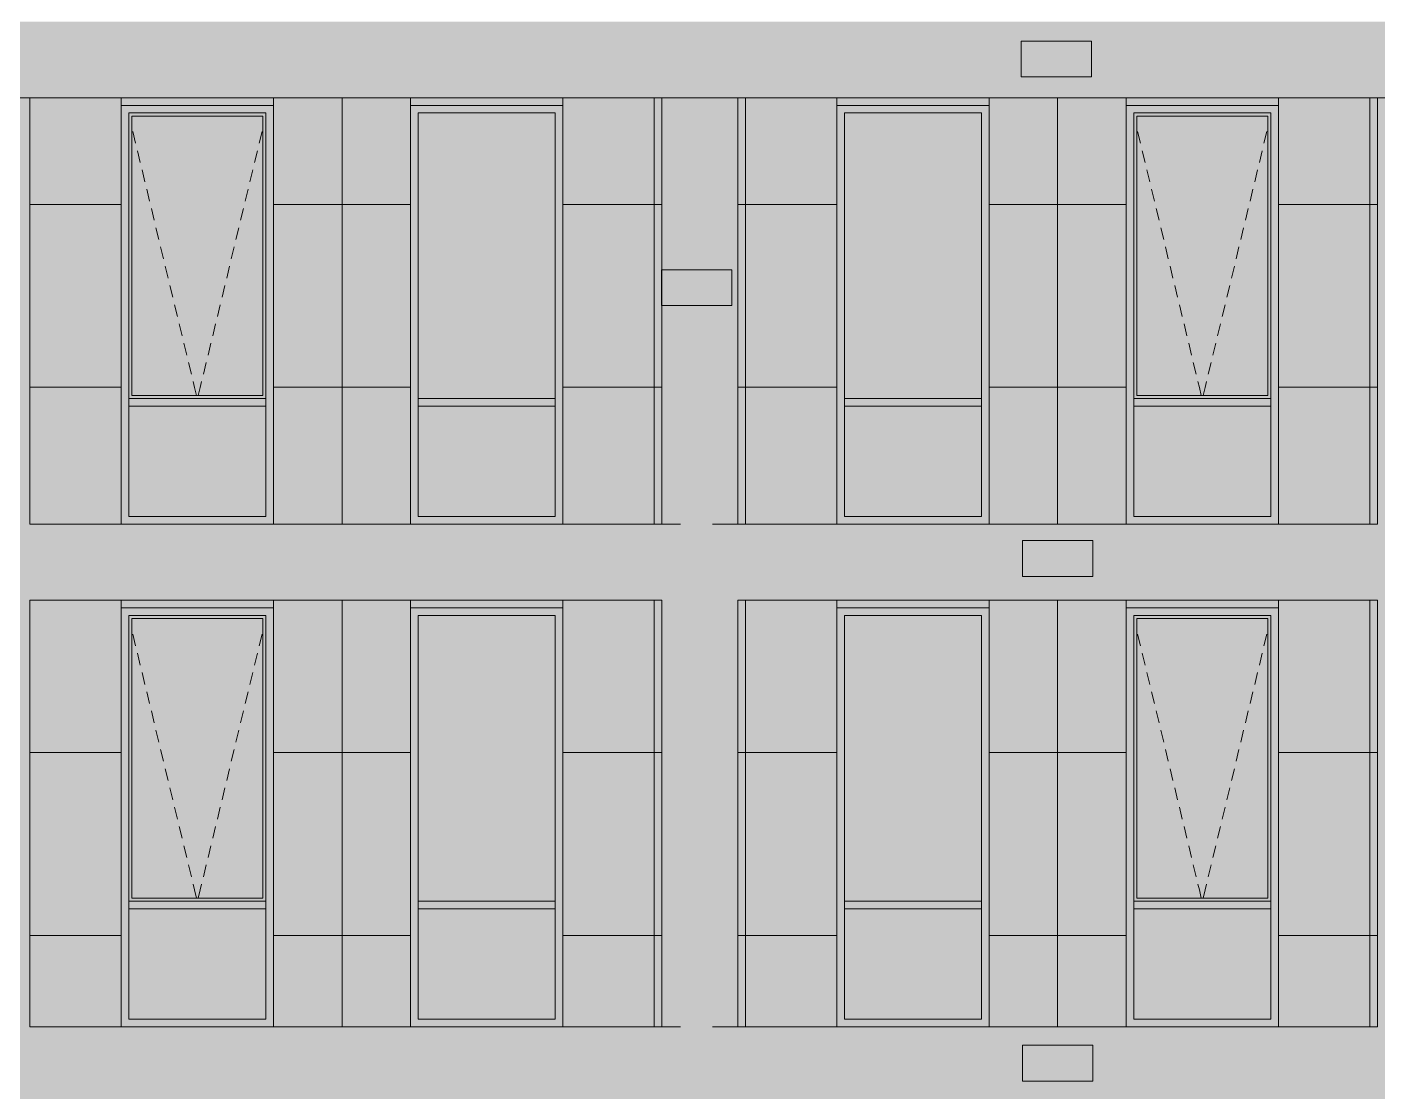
# Model space of a CAD drawing. Header units: millimetres. Extents: x 1499747 to 4341325, y -28481 to 441852.
# Drawn here: x 4137444 to 4146317, y 386800 to 393793 of the extents above; entities that cross this region are included whole.
import ezdxf

# ---------------------------------------------------------------- set-up
doc = ezdxf.new("R2010")
doc.units = ezdxf.units.MM
doc.header["$MEASUREMENT"] = 0
doc.layers.add('Чертеж и Рисунок', color=7, linetype='Continuous')

msp = doc.modelspace()

# ---------------------------------------------------------------- hatches: boundary and pattern name
at = {"layer": 'Чертеж и Рисунок', "linetype": 'Continuous', "lineweight": 0, "true_color": 0xffffff}
for points in [[(4136962.7, 393828.4), (4136962.7, 393328.4), (4150962.7, 393328.4), (4150962.7, 393828.4)], [(4143972.8, 393464.7), (4144434.6, 393464.7), (4144434.6, 393700.4), (4143972.8, 393700.4)], [(4137462.7, 393328.4), (4136962.7, 393328.4), (4136962.7, 373528.4), (4137462.7, 373528.4)], [(4137462.7, 390528.4), (4138062.8, 390528.4), (4138062.8, 393278.4), (4139062.8, 393278.4), (4139062.8, 390528.4), (4139962.5, 390528.4), (4139962.5, 393278.4), (4140962.5, 393278.4), (4140962.5, 390528.4), (4141612.8, 390528.4), (4141612.8, 393328.4), (4137462.7, 393328.4)], [(4141612.8, 373528.4), (4142112.8, 373528.4), (4142112.8, 393328.4), (4141612.8, 393328.4)], [(4142112.8, 393328.4), (4142112.8, 390528.4), (4142763.1, 390528.4), (4142763.1, 393278.4), (4143763.1, 393278.4), (4143763.1, 390528.4), (4144662.6, 390528.4), (4144662.6, 393278.4), (4145662.6, 393278.4), (4145662.6, 390528.4), (4146312.8, 390528.4), (4146312.8, 393328.4)], [(4146312.8, 373528.4), (4146812.8, 373528.4), (4146812.8, 393328.4), (4146312.8, 393328.4)], [(4141611.8, 391963.3), (4142073.7, 391963.3), (4142073.7, 392199), (4141611.8, 392199)], [(4137462.7, 390528.4), (4137462.7, 390028.4), (4141612.8, 390028.4), (4141612.8, 390528.4)], [(4142112.8, 390028.4), (4146312.8, 390028.4), (4146312.8, 390528.4), (4142112.8, 390528.4)], [(4143982.8, 390184.7), (4144444.6, 390184.7), (4144444.6, 390420.4), (4143982.8, 390420.4)], [(4141612.8, 390028.4), (4137462.7, 390028.4), (4137462.7, 387228.4), (4138062.8, 387228.4), (4138062.8, 389978.4), (4139062.8, 389978.4), (4139062.8, 387228.4), (4139962.5, 387228.4), (4139962.5, 389978.4), (4140962.5, 389978.4), (4140962.5, 387228.4), (4141612.8, 387228.4)], [(4142112.8, 387228.4), (4142763.1, 387228.4), (4142763.1, 389978.4), (4143763.1, 389978.4), (4143763.1, 387228.4), (4144662.6, 387228.4), (4144662.6, 389978.4), (4145662.6, 389978.4), (4145662.6, 387228.4), (4146312.8, 387228.4), (4146312.8, 390028.4), (4142112.8, 390028.4)], [(4137462.7, 387228.4), (4137462.7, 386728.4), (4141612.8, 386728.4), (4141612.8, 387228.4)], [(4142112.8, 387228.4), (4142112.8, 386728.4), (4146312.8, 386728.4), (4146312.8, 387228.4)], [(4143982.8, 386871.5), (4144444.6, 386871.5), (4144444.6, 387107.2), (4143982.8, 387107.2)]]:
    msp.add_hatch(color=7, dxfattribs=at).paths.add_polyline_path(points)
at = {"layer": 'Чертеж и Рисунок', "linetype": 'Continuous', "lineweight": 0, "true_color": 0x2e2e2e}
for points in [[(4138062.8, 392928.4), (4138112.8, 392928.4), (4138112.8, 393228.4), (4138062.8, 393278.4)], [(4138562.8, 393278.4), (4138062.8, 393278.4), (4138112.8, 393228.4), (4138562.8, 393228.4)], [(4138562.8, 393278.4), (4138562.8, 393228.4), (4139012.8, 393228.4), (4139062.8, 393278.4)], [(4139062.8, 392928.4), (4139062.8, 393278.4), (4139012.8, 393228.4), (4139012.8, 392928.4)], [(4139962.5, 392928.4), (4140012.5, 392928.4), (4140012.5, 393228.4), (4139962.5, 393278.4)], [(4140462.5, 393278.4), (4139962.5, 393278.4), (4140012.5, 393228.4), (4140462.5, 393228.4)], [(4140462.5, 393278.4), (4140462.5, 393228.4), (4140912.5, 393228.4), (4140962.5, 393278.4)], [(4140962.5, 392928.4), (4140962.5, 393278.4), (4140912.5, 393228.4), (4140912.5, 392928.4)], [(4142763.1, 392928.4), (4142813.1, 392928.4), (4142813.1, 393228.4), (4142763.1, 393278.4)], [(4143263.1, 393278.4), (4142763.1, 393278.4), (4142813.1, 393228.4), (4143263.1, 393228.4)], [(4143263.1, 393278.4), (4143263.1, 393228.4), (4143713.1, 393228.4), (4143763.1, 393278.4)], [(4143763.1, 392928.4), (4143763.1, 393278.4), (4143713.1, 393228.4), (4143713.1, 392928.4)], [(4144662.6, 392928.4), (4144712.6, 392928.4), (4144712.6, 393228.4), (4144662.6, 393278.4)], [(4145162.6, 393278.4), (4144662.6, 393278.4), (4144712.6, 393228.4), (4145162.6, 393228.4)], [(4145162.6, 393278.4), (4145162.6, 393228.4), (4145612.6, 393228.4), (4145662.6, 393278.4)], [(4145662.6, 392928.4), (4145662.6, 393278.4), (4145612.6, 393228.4), (4145612.6, 392928.4)], [(4138062.8, 391528.4), (4138112.8, 391528.4), (4138112.8, 392928.4), (4138062.8, 392928.4)], [(4139062.8, 391528.4), (4139062.8, 392928.4), (4139012.8, 392928.4), (4139012.8, 391528.4)], [(4139962.5, 392928.4), (4139962.5, 391528.4), (4140012.5, 391528.4), (4140012.5, 392928.4)], [(4140962.5, 391528.4), (4140962.5, 392928.4), (4140912.5, 392928.4), (4140912.5, 391528.4)], [(4142763.1, 391528.4), (4142813.1, 391528.4), (4142813.1, 392928.4), (4142763.1, 392928.4)], [(4143763.1, 391528.4), (4143763.1, 392928.4), (4143713.1, 392928.4), (4143713.1, 391528.4)], [(4144662.6, 391528.4), (4144712.6, 391528.4), (4144712.6, 392928.4), (4144662.6, 392928.4)], [(4145662.6, 391528.4), (4145662.6, 392928.4), (4145612.6, 392928.4), (4145612.6, 391528.4)], [(4138062.8, 391328.4), (4138112.8, 391328.4), (4138112.8, 391528.4), (4138062.8, 391528.4)], [(4139062.8, 391328.4), (4139062.8, 391528.4), (4139012.8, 391528.4), (4139012.8, 391328.4)], [(4139962.5, 391328.4), (4140012.5, 391328.4), (4140012.5, 391528.4), (4139962.5, 391528.4)], [(4140962.5, 391328.4), (4140962.5, 391528.4), (4140912.5, 391528.4), (4140912.5, 391328.4)], [(4142763.1, 391328.4), (4142813.1, 391328.4), (4142813.1, 391528.4), (4142763.1, 391528.4)], [(4143763.1, 391328.4), (4143763.1, 391528.4), (4143713.1, 391528.4), (4143713.1, 391328.4)], [(4144662.6, 391528.4), (4144662.6, 391328.4), (4144712.6, 391328.4), (4144712.6, 391528.4)], [(4145662.6, 391328.4), (4145662.6, 391528.4), (4145612.6, 391528.4), (4145612.6, 391328.4)], [(4138062.8, 391328.4), (4138062.8, 390528.4), (4138112.8, 390578.4), (4138112.8, 391328.4)], [(4138112.8, 391303.4), (4138562.8, 391303.4), (4138562.8, 391353.4), (4138112.8, 391353.4)], [(4138562.8, 391353.4), (4138562.8, 391303.4), (4139012.8, 391303.4), (4139012.8, 391353.4)], [(4139062.8, 391328.4), (4139012.8, 391328.4), (4139012.8, 390578.4), (4139062.8, 390528.4)], [(4139962.5, 390528.4), (4140012.5, 390578.4), (4140012.5, 391328.4), (4139962.5, 391328.4)], [(4140012.5, 391303.4), (4140462.5, 391303.4), (4140462.5, 391353.4), (4140012.5, 391353.4)], [(4140462.5, 391353.4), (4140462.5, 391303.4), (4140912.5, 391303.4), (4140912.5, 391353.4)], [(4140962.5, 391328.4), (4140912.5, 391328.4), (4140912.5, 390578.4), (4140962.5, 390528.4)], [(4142763.1, 391328.4), (4142763.1, 390528.4), (4142813.1, 390578.4), (4142813.1, 391328.4)], [(4142813.1, 391303.4), (4143263.1, 391303.4), (4143263.1, 391353.4), (4142813.1, 391353.4)], [(4143263.1, 391353.4), (4143263.1, 391303.4), (4143713.1, 391303.4), (4143713.1, 391353.4)], [(4143763.1, 391328.4), (4143713.1, 391328.4), (4143713.1, 390578.4), (4143763.1, 390528.4)], [(4144662.6, 391328.4), (4144662.6, 390528.4), (4144712.6, 390578.4), (4144712.6, 391328.4)], [(4144712.6, 391303.4), (4145162.6, 391303.4), (4145162.6, 391353.4), (4144712.6, 391353.4)], [(4145162.6, 391353.4), (4145162.6, 391303.4), (4145612.6, 391303.4), (4145612.6, 391353.4)], [(4145662.6, 391328.4), (4145612.6, 391328.4), (4145612.6, 390578.4), (4145662.6, 390528.4)], [(4138562.8, 390528.4), (4138562.8, 390578.4), (4138112.8, 390578.4), (4138062.8, 390528.4)], [(4138562.8, 390528.4), (4139062.8, 390528.4), (4139012.8, 390578.4), (4138562.8, 390578.4)], [(4139962.5, 390528.4), (4140462.5, 390528.4), (4140462.5, 390578.4), (4140012.5, 390578.4)], [(4140462.5, 390528.4), (4140962.5, 390528.4), (4140912.5, 390578.4), (4140462.5, 390578.4)], [(4143263.1, 390528.4), (4143263.1, 390578.4), (4142813.1, 390578.4), (4142763.1, 390528.4)], [(4143263.1, 390528.4), (4143763.1, 390528.4), (4143713.1, 390578.4), (4143263.1, 390578.4)], [(4144662.6, 390528.4), (4145162.6, 390528.4), (4145162.6, 390578.4), (4144712.6, 390578.4)], [(4145162.6, 390528.4), (4145662.6, 390528.4), (4145612.6, 390578.4), (4145162.6, 390578.4)], [(4138062.8, 389628.4), (4138112.8, 389628.4), (4138112.8, 389928.4), (4138062.8, 389978.4)], [(4138562.8, 389978.4), (4138062.8, 389978.4), (4138112.8, 389928.4), (4138562.8, 389928.4)], [(4138562.8, 389978.4), (4138562.8, 389928.4), (4139012.8, 389928.4), (4139062.8, 389978.4)], [(4139062.8, 389628.4), (4139062.8, 389978.4), (4139012.8, 389928.4), (4139012.8, 389628.4)], [(4139962.5, 389978.4), (4139962.5, 389628.4), (4140012.5, 389628.4), (4140012.5, 389928.4)], [(4140462.5, 389978.4), (4139962.5, 389978.4), (4140012.5, 389928.4), (4140462.5, 389928.4)], [(4140462.5, 389978.4), (4140462.5, 389928.4), (4140912.5, 389928.4), (4140962.5, 389978.4)], [(4140962.5, 389628.4), (4140962.5, 389978.4), (4140912.5, 389928.4), (4140912.5, 389628.4)], [(4142763.1, 389628.4), (4142813.1, 389628.4), (4142813.1, 389928.4), (4142763.1, 389978.4)], [(4143263.1, 389978.4), (4142763.1, 389978.4), (4142813.1, 389928.4), (4143263.1, 389928.4)], [(4143263.1, 389978.4), (4143263.1, 389928.4), (4143713.1, 389928.4), (4143763.1, 389978.4)], [(4143763.1, 389628.4), (4143763.1, 389978.4), (4143713.1, 389928.4), (4143713.1, 389628.4)], [(4144662.6, 389628.4), (4144712.6, 389628.4), (4144712.6, 389928.4), (4144662.6, 389978.4)], [(4145162.6, 389978.4), (4144662.6, 389978.4), (4144712.6, 389928.4), (4145162.6, 389928.4)], [(4145162.6, 389978.4), (4145162.6, 389928.4), (4145612.6, 389928.4), (4145662.6, 389978.4)], [(4145662.6, 389628.4), (4145662.6, 389978.4), (4145612.6, 389928.4), (4145612.6, 389628.4)], [(4138062.8, 388228.4), (4138112.8, 388228.4), (4138112.8, 389628.4), (4138062.8, 389628.4)], [(4139062.8, 388228.4), (4139062.8, 389628.4), (4139012.8, 389628.4), (4139012.8, 388228.4)], [(4139962.5, 388228.4), (4140012.5, 388228.4), (4140012.5, 389628.4), (4139962.5, 389628.4)], [(4140962.5, 388228.4), (4140962.5, 389628.4), (4140912.5, 389628.4), (4140912.5, 388228.4)], [(4142763.1, 388228.4), (4142813.1, 388228.4), (4142813.1, 389628.4), (4142763.1, 389628.4)], [(4143763.1, 388228.4), (4143763.1, 389628.4), (4143713.1, 389628.4), (4143713.1, 388228.4)], [(4144662.6, 389628.4), (4144662.6, 388228.4), (4144712.6, 388228.4), (4144712.6, 389628.4)], [(4145662.6, 388228.4), (4145662.6, 389628.4), (4145612.6, 389628.4), (4145612.6, 388228.4)], [(4138062.8, 388028.4), (4138112.8, 388028.4), (4138112.8, 388228.4), (4138062.8, 388228.4)], [(4139062.8, 388028.4), (4139062.8, 388228.4), (4139012.8, 388228.4), (4139012.8, 388028.4)], [(4139962.5, 388228.4), (4139962.5, 388028.4), (4140012.5, 388028.4), (4140012.5, 388228.4)], [(4140962.5, 388028.4), (4140962.5, 388228.4), (4140912.5, 388228.4), (4140912.5, 388028.4)], [(4142763.1, 388028.4), (4142813.1, 388028.4), (4142813.1, 388228.4), (4142763.1, 388228.4)], [(4143763.1, 388028.4), (4143763.1, 388228.4), (4143713.1, 388228.4), (4143713.1, 388028.4)], [(4144662.6, 388228.4), (4144662.6, 388028.4), (4144712.6, 388028.4), (4144712.6, 388228.4)], [(4145662.6, 388028.4), (4145662.6, 388228.4), (4145612.6, 388228.4), (4145612.6, 388028.4)], [(4138112.8, 388003.4), (4138562.8, 388003.4), (4138562.8, 388053.4), (4138112.8, 388053.4)], [(4138562.8, 388053.4), (4138562.8, 388003.4), (4139012.8, 388003.4), (4139012.8, 388053.4)], [(4140012.5, 388003.4), (4140462.5, 388003.4), (4140462.5, 388053.4), (4140012.5, 388053.4)], [(4140462.5, 388053.4), (4140462.5, 388003.4), (4140912.5, 388003.4), (4140912.5, 388053.4)], [(4142813.1, 388003.4), (4143263.1, 388003.4), (4143263.1, 388053.4), (4142813.1, 388053.4)], [(4143263.1, 388053.4), (4143263.1, 388003.4), (4143713.1, 388003.4), (4143713.1, 388053.4)], [(4144712.6, 388003.4), (4145162.6, 388003.4), (4145162.6, 388053.4), (4144712.6, 388053.4)], [(4145162.6, 388053.4), (4145162.6, 388003.4), (4145612.6, 388003.4), (4145612.6, 388053.4)], [(4138062.8, 388028.4), (4138062.8, 387228.4), (4138112.8, 387278.4), (4138112.8, 388028.4)], [(4139062.8, 388028.4), (4139012.8, 388028.4), (4139012.8, 387278.4), (4139062.8, 387228.4)], [(4139962.5, 387228.4), (4140012.5, 387278.4), (4140012.5, 388028.4), (4139962.5, 388028.4)], [(4140962.5, 388028.4), (4140912.5, 388028.4), (4140912.5, 387278.4), (4140962.5, 387228.4)], [(4142763.1, 388028.4), (4142763.1, 387228.4), (4142813.1, 387278.4), (4142813.1, 388028.4)], [(4143763.1, 388028.4), (4143713.1, 388028.4), (4143713.1, 387278.4), (4143763.1, 387228.4)], [(4144662.6, 388028.4), (4144662.6, 387228.4), (4144712.6, 387278.4), (4144712.6, 388028.4)], [(4145662.6, 388028.4), (4145612.6, 388028.4), (4145612.6, 387278.4), (4145662.6, 387228.4)], [(4138562.8, 387228.4), (4138562.8, 387278.4), (4138112.8, 387278.4), (4138062.8, 387228.4)], [(4138562.8, 387228.4), (4139062.8, 387228.4), (4139012.8, 387278.4), (4138562.8, 387278.4)], [(4139962.5, 387228.4), (4140462.5, 387228.4), (4140462.5, 387278.4), (4140012.5, 387278.4)], [(4140462.5, 387228.4), (4140962.5, 387228.4), (4140912.5, 387278.4), (4140462.5, 387278.4)], [(4143263.1, 387228.4), (4143263.1, 387278.4), (4142813.1, 387278.4), (4142763.1, 387228.4)], [(4143263.1, 387228.4), (4143763.1, 387228.4), (4143713.1, 387278.4), (4143263.1, 387278.4)], [(4144662.6, 387228.4), (4145162.6, 387228.4), (4145162.6, 387278.4), (4144712.6, 387278.4)], [(4145162.6, 387228.4), (4145662.6, 387228.4), (4145612.6, 387278.4), (4145162.6, 387278.4)]]:
    msp.add_hatch(color=250, dxfattribs=at).paths.add_polyline_path(points)
at = {"layer": 'Чертеж и Рисунок', "linetype": 'Continuous', "lineweight": 0, "true_color": 0xf7fdff}
for points in [[(4138112.8, 391353.4), (4138132.8, 391373.4), (4138132.8, 393208.4), (4138112.8, 393228.4)], [(4139012.8, 393228.4), (4138112.8, 393228.4), (4138132.8, 393208.4), (4138992.8, 393208.4)], [(4139012.8, 391353.4), (4139012.8, 393228.4), (4138992.8, 393208.4), (4138992.8, 391373.4)], [(4144712.6, 391353.4), (4144732.6, 391373.4), (4144732.6, 393208.4), (4144712.6, 393228.4)], [(4145612.6, 393228.4), (4144712.6, 393228.4), (4144732.6, 393208.4), (4145592.6, 393208.4)], [(4145612.6, 391353.4), (4145612.6, 393228.4), (4145592.6, 393208.4), (4145592.6, 391373.4)], [(4139012.8, 391353.4), (4138992.8, 391373.4), (4138132.8, 391373.4), (4138112.8, 391353.4)], [(4145612.6, 391353.4), (4145592.6, 391373.4), (4144732.6, 391373.4), (4144712.6, 391353.4)], [(4138112.8, 388053.4), (4138132.8, 388073.4), (4138132.8, 389908.4), (4138112.8, 389928.4)], [(4139012.8, 389928.4), (4138112.8, 389928.4), (4138132.8, 389908.4), (4138992.8, 389908.4)], [(4139012.8, 388053.4), (4139012.8, 389928.4), (4138992.8, 389908.4), (4138992.8, 388073.4)], [(4144712.6, 388053.4), (4144732.6, 388073.4), (4144732.6, 389908.4), (4144712.6, 389928.4)], [(4145612.6, 389928.4), (4144712.6, 389928.4), (4144732.6, 389908.4), (4145592.6, 389908.4)], [(4145612.6, 388053.4), (4145612.6, 389928.4), (4145592.6, 389908.4), (4145592.6, 388073.4)], [(4139012.8, 388053.4), (4138992.8, 388073.4), (4138132.8, 388073.4), (4138112.8, 388053.4)], [(4145612.6, 388053.4), (4145592.6, 388073.4), (4144732.6, 388073.4), (4144712.6, 388053.4)]]:
    msp.add_hatch(color=7, dxfattribs=at).paths.add_polyline_path(points)
at = {"layer": 'Чертеж и Рисунок', "linetype": 'Continuous', "lineweight": 0, "true_color": 0x84adf9}
for points in [[(4138132.8, 391373.4), (4138992.8, 391373.4), (4138992.8, 393208.4), (4138132.8, 393208.4)], [(4140012.5, 391353.4), (4140912.5, 391353.4), (4140912.5, 391528.4), (4140912.5, 393228.4), (4140012.5, 393228.4)], [(4142813.1, 391353.4), (4143713.1, 391353.4), (4143713.1, 391528.4), (4143713.1, 392928.4), (4143713.1, 393228.4), (4142813.1, 393228.4)], [(4144732.6, 391373.4), (4145592.6, 391373.4), (4145592.6, 393208.4), (4144732.6, 393208.4)], [(4138112.8, 391303.4), (4138112.8, 390578.4), (4139012.8, 390578.4), (4139012.8, 391303.4)], [(4140012.5, 391303.4), (4140012.5, 390578.4), (4140912.5, 390578.4), (4140912.5, 391303.4)], [(4142813.1, 391303.4), (4142813.1, 390578.4), (4143713.1, 390578.4), (4143713.1, 391303.4)], [(4144712.6, 391303.4), (4144712.6, 390578.4), (4145612.6, 390578.4), (4145612.6, 391303.4)], [(4138132.8, 388073.4), (4138992.8, 388073.4), (4138992.8, 389908.4), (4138132.8, 389908.4)], [(4140012.5, 388053.4), (4140912.5, 388053.4), (4140912.5, 388228.4), (4140912.5, 389928.4), (4140012.5, 389928.4)], [(4142813.1, 388053.4), (4143713.1, 388053.4), (4143713.1, 389628.4), (4143713.1, 389928.4), (4142813.1, 389928.4)], [(4144732.6, 388073.4), (4145592.6, 388073.4), (4145592.6, 389908.4), (4144732.6, 389908.4)], [(4138112.8, 388003.4), (4138112.8, 387278.4), (4139012.8, 387278.4), (4139012.8, 388003.4)], [(4140012.5, 388003.4), (4140012.5, 387278.4), (4140912.5, 387278.4), (4140912.5, 388003.4)], [(4142813.1, 388003.4), (4142813.1, 387278.4), (4143713.1, 387278.4), (4143713.1, 388003.4)], [(4144712.6, 388003.4), (4144712.6, 387278.4), (4145612.6, 387278.4), (4145612.6, 388003.4)]]:
    msp.add_hatch(color=161, dxfattribs=at).paths.add_polyline_path(points)

# ---------------------------------------------------------------- linework, layer by layer
at = {"layer": 'Чертеж и Рисунок', "color": 7, "linetype": 'Continuous', "lineweight": 5}
for points in [[(4143972.8, 393464.7), (4143972.8, 393700.4)], [(4143972.8, 393700.4), (4144434.6, 393700.4)], [(4144434.6, 393700.4), (4144434.6, 393464.7)], [(4144434.6, 393464.7), (4143972.8, 393464.7)], [(4136962.7, 393328.4), (4150962.7, 393328.4)], [(4137462.7, 390528.4), (4137462.7, 393328.4)], [(4138062.8, 393278.4), (4139062.8, 393278.4)], [(4139962.5, 393278.4), (4140962.5, 393278.4)], [(4141612.8, 390528.4), (4141612.8, 393328.4)], [(4142112.8, 390528.4), (4142112.8, 393328.4)], [(4142763.1, 393278.4), (4143763.1, 393278.4)], [(4144662.6, 393278.4), (4145662.6, 393278.4)], [(4145662.6, 393278.4), (4145662.6, 390528.4)], [(4146312.8, 390528.4), (4146312.8, 393328.4)], [(4138112.8, 392928.4), (4138112.8, 393228.4)], [(4138112.8, 393228.4), (4138562.8, 393228.4)], [(4138132.8, 393208.4), (4138132.8, 391373.4)], [(4138992.8, 393208.4), (4138132.8, 393208.4)], [(4138562.8, 393228.4), (4139012.8, 393228.4)], [(4138992.8, 391373.4), (4138992.8, 393208.4)], [(4139012.8, 392928.4), (4139012.8, 393228.4)], [(4140012.5, 392928.4), (4140012.5, 393228.4)], [(4140012.5, 393228.4), (4140462.5, 393228.4)], [(4140462.5, 393228.4), (4140912.5, 393228.4)], [(4140912.5, 392928.4), (4140912.5, 393228.4)], [(4142813.1, 392928.4), (4142813.1, 393228.4)], [(4142813.1, 393228.4), (4143263.1, 393228.4)], [(4143263.1, 393228.4), (4143713.1, 393228.4)], [(4143713.1, 392928.4), (4143713.1, 393228.4)], [(4144712.6, 392928.4), (4144712.6, 393228.4)], [(4144712.6, 393228.4), (4145162.6, 393228.4)], [(4144732.6, 393208.4), (4144732.6, 391373.4)], [(4145592.6, 393208.4), (4144732.6, 393208.4)], [(4145162.6, 393228.4), (4145612.6, 393228.4)], [(4145592.6, 391373.4), (4145592.6, 393208.4)], [(4145612.6, 392928.4), (4145612.6, 393228.4)], [(4138112.8, 391528.4), (4138112.8, 392928.4)], [(4139012.8, 391528.4), (4139012.8, 392928.4)], [(4140012.5, 391528.4), (4140012.5, 392928.4)], [(4140912.5, 391528.4), (4140912.5, 392928.4)], [(4142813.1, 391528.4), (4142813.1, 392928.4)], [(4143713.1, 391528.4), (4143713.1, 392928.4)], [(4144712.6, 391528.4), (4144712.6, 392928.4)], [(4145612.6, 391528.4), (4145612.6, 392928.4)], [(4141611.8, 391963.3), (4141611.8, 392199)], [(4141611.8, 392199), (4142073.7, 392199)], [(4142073.7, 392199), (4142073.7, 391963.3)], [(4142073.7, 391963.3), (4141611.8, 391963.3)], [(4138112.8, 391353.4), (4138112.8, 391528.4)], [(4139012.8, 391353.4), (4139012.8, 391528.4)], [(4140012.5, 391353.4), (4140012.5, 391528.4)], [(4140912.5, 391353.4), (4140912.5, 391528.4)], [(4142813.1, 391353.4), (4142813.1, 391528.4)], [(4143713.1, 391353.4), (4143713.1, 391528.4)], [(4144712.6, 391353.4), (4144712.6, 391528.4)], [(4145612.6, 391353.4), (4145612.6, 391528.4)], [(4138112.8, 391328.4), (4138112.8, 391353.4)], [(4138562.8, 391353.4), (4138112.8, 391353.4)], [(4138112.8, 391303.4), (4138112.8, 391328.4)], [(4138132.8, 391373.4), (4138992.8, 391373.4)], [(4139012.8, 391353.4), (4138562.8, 391353.4)], [(4139012.8, 391328.4), (4139012.8, 391353.4)], [(4139012.8, 391303.4), (4139012.8, 391328.4)], [(4140012.5, 391328.4), (4140012.5, 391353.4)], [(4140462.5, 391353.4), (4140012.5, 391353.4)], [(4140012.5, 391303.4), (4140012.5, 391328.4)], [(4140912.5, 391353.4), (4140462.5, 391353.4)], [(4140912.5, 391328.4), (4140912.5, 391353.4)], [(4140912.5, 391303.4), (4140912.5, 391328.4)], [(4142813.1, 391328.4), (4142813.1, 391353.4)], [(4143263.1, 391353.4), (4142813.1, 391353.4)], [(4142813.1, 391303.4), (4142813.1, 391328.4)], [(4143713.1, 391353.4), (4143263.1, 391353.4)], [(4143713.1, 391328.4), (4143713.1, 391353.4)], [(4143713.1, 391303.4), (4143713.1, 391328.4)], [(4144712.6, 391328.4), (4144712.6, 391353.4)], [(4145162.6, 391353.4), (4144712.6, 391353.4)], [(4144712.6, 391303.4), (4144712.6, 391328.4)], [(4144732.6, 391373.4), (4145592.6, 391373.4)], [(4145612.6, 391353.4), (4145162.6, 391353.4)], [(4145612.6, 391328.4), (4145612.6, 391353.4)], [(4145612.6, 391303.4), (4145612.6, 391328.4)], [(4138112.8, 390578.4), (4138112.8, 391303.4)], [(4138562.8, 391303.4), (4138112.8, 391303.4)], [(4139012.8, 391303.4), (4138562.8, 391303.4)], [(4139012.8, 390578.4), (4139012.8, 391303.4)], [(4140012.5, 390578.4), (4140012.5, 391303.4)], [(4140462.5, 391303.4), (4140012.5, 391303.4)], [(4140912.5, 391303.4), (4140462.5, 391303.4)], [(4140912.5, 390578.4), (4140912.5, 391303.4)], [(4142813.1, 390578.4), (4142813.1, 391303.4)], [(4143263.1, 391303.4), (4142813.1, 391303.4)], [(4143713.1, 391303.4), (4143263.1, 391303.4)], [(4143713.1, 390578.4), (4143713.1, 391303.4)], [(4144712.6, 390578.4), (4144712.6, 391303.4)], [(4145162.6, 391303.4), (4144712.6, 391303.4)], [(4145612.6, 391303.4), (4145162.6, 391303.4)], [(4145612.6, 390578.4), (4145612.6, 391303.4)], [(4137462.7, 390528.4), (4141612.8, 390528.4)], [(4138562.8, 390578.4), (4138112.8, 390578.4)], [(4139012.8, 390578.4), (4138562.8, 390578.4)], [(4140462.5, 390578.4), (4140012.5, 390578.4)], [(4140912.5, 390578.4), (4140462.5, 390578.4)], [(4142112.8, 390528.4), (4146312.8, 390528.4)], [(4143263.1, 390578.4), (4142813.1, 390578.4)], [(4143713.1, 390578.4), (4143263.1, 390578.4)], [(4145162.6, 390578.4), (4144712.6, 390578.4)], [(4145612.6, 390578.4), (4145162.6, 390578.4)], [(4143982.8, 390184.7), (4143982.8, 390420.4)], [(4143982.8, 390420.4), (4144444.6, 390420.4)], [(4144444.6, 390420.4), (4144444.6, 390184.7)], [(4144444.6, 390184.7), (4143982.8, 390184.7)], [(4137462.7, 387228.4), (4137462.7, 390028.4)], [(4137462.7, 390028.4), (4141612.8, 390028.4)], [(4141612.8, 387228.4), (4141612.8, 390028.4)], [(4142112.8, 387228.4), (4142112.8, 390028.4)], [(4142112.8, 390028.4), (4146312.8, 390028.4)], [(4146312.8, 387228.4), (4146312.8, 390028.4)], [(4138062.8, 389978.4), (4139062.8, 389978.4)], [(4138112.8, 389628.4), (4138112.8, 389928.4)], [(4138112.8, 389928.4), (4138562.8, 389928.4)], [(4138132.8, 389908.4), (4138132.8, 388073.4)], [(4138992.8, 389908.4), (4138132.8, 389908.4)], [(4138562.8, 389928.4), (4139012.8, 389928.4)], [(4138992.8, 388073.4), (4138992.8, 389908.4)], [(4139012.8, 389628.4), (4139012.8, 389928.4)], [(4139962.5, 389978.4), (4140962.5, 389978.4)], [(4140012.5, 389628.4), (4140012.5, 389928.4)], [(4140012.5, 389928.4), (4140462.5, 389928.4)], [(4140462.5, 389928.4), (4140912.5, 389928.4)], [(4140912.5, 389628.4), (4140912.5, 389928.4)], [(4142763.1, 389978.4), (4143763.1, 389978.4)], [(4142813.1, 389628.4), (4142813.1, 389928.4)], [(4142813.1, 389928.4), (4143263.1, 389928.4)], [(4143263.1, 389928.4), (4143713.1, 389928.4)], [(4143713.1, 389628.4), (4143713.1, 389928.4)], [(4144662.6, 389978.4), (4145662.6, 389978.4)], [(4144712.6, 389628.4), (4144712.6, 389928.4)], [(4144712.6, 389928.4), (4145162.6, 389928.4)], [(4144732.6, 389908.4), (4144732.6, 388073.4)], [(4145592.6, 389908.4), (4144732.6, 389908.4)], [(4145162.6, 389928.4), (4145612.6, 389928.4)], [(4145592.6, 388073.4), (4145592.6, 389908.4)], [(4145612.6, 389628.4), (4145612.6, 389928.4)], [(4145662.6, 389978.4), (4145662.6, 387228.4)], [(4138112.8, 388228.4), (4138112.8, 389628.4)], [(4139012.8, 388228.4), (4139012.8, 389628.4)], [(4140012.5, 388228.4), (4140012.5, 389628.4)], [(4140912.5, 388228.4), (4140912.5, 389628.4)], [(4142813.1, 388228.4), (4142813.1, 389628.4)], [(4143713.1, 388228.4), (4143713.1, 389628.4)], [(4144712.6, 388228.4), (4144712.6, 389628.4)], [(4145612.6, 388228.4), (4145612.6, 389628.4)], [(4138112.8, 388053.4), (4138112.8, 388228.4)], [(4139012.8, 388053.4), (4139012.8, 388228.4)], [(4140012.5, 388053.4), (4140012.5, 388228.4)], [(4140912.5, 388053.4), (4140912.5, 388228.4)], [(4142813.1, 388053.4), (4142813.1, 388228.4)], [(4143713.1, 388053.4), (4143713.1, 388228.4)], [(4144712.6, 388053.4), (4144712.6, 388228.4)], [(4145612.6, 388053.4), (4145612.6, 388228.4)], [(4138112.8, 388028.4), (4138112.8, 388053.4)], [(4138562.8, 388053.4), (4138112.8, 388053.4)], [(4138132.8, 388073.4), (4138992.8, 388073.4)], [(4139012.8, 388053.4), (4138562.8, 388053.4)], [(4139012.8, 388028.4), (4139012.8, 388053.4)], [(4140012.5, 388028.4), (4140012.5, 388053.4)], [(4140462.5, 388053.4), (4140012.5, 388053.4)], [(4140912.5, 388053.4), (4140462.5, 388053.4)], [(4140912.5, 388028.4), (4140912.5, 388053.4)], [(4142813.1, 388028.4), (4142813.1, 388053.4)], [(4143263.1, 388053.4), (4142813.1, 388053.4)], [(4143713.1, 388053.4), (4143263.1, 388053.4)], [(4143713.1, 388028.4), (4143713.1, 388053.4)], [(4144712.6, 388028.4), (4144712.6, 388053.4)], [(4145162.6, 388053.4), (4144712.6, 388053.4)], [(4144732.6, 388073.4), (4145592.6, 388073.4)], [(4145612.6, 388053.4), (4145162.6, 388053.4)], [(4145612.6, 388028.4), (4145612.6, 388053.4)], [(4138112.8, 388003.4), (4138112.8, 388028.4)], [(4138112.8, 387278.4), (4138112.8, 388003.4)], [(4138562.8, 388003.4), (4138112.8, 388003.4)], [(4139012.8, 388003.4), (4138562.8, 388003.4)], [(4139012.8, 388003.4), (4139012.8, 388028.4)], [(4139012.8, 387278.4), (4139012.8, 388003.4)], [(4140012.5, 388003.4), (4140012.5, 388028.4)], [(4140012.5, 387278.4), (4140012.5, 388003.4)], [(4140462.5, 388003.4), (4140012.5, 388003.4)], [(4140912.5, 388003.4), (4140462.5, 388003.4)], [(4140912.5, 388003.4), (4140912.5, 388028.4)], [(4140912.5, 387278.4), (4140912.5, 388003.4)], [(4142813.1, 388003.4), (4142813.1, 388028.4)], [(4142813.1, 387278.4), (4142813.1, 388003.4)], [(4143263.1, 388003.4), (4142813.1, 388003.4)], [(4143713.1, 388003.4), (4143263.1, 388003.4)], [(4143713.1, 388003.4), (4143713.1, 388028.4)], [(4143713.1, 387278.4), (4143713.1, 388003.4)], [(4144712.6, 388003.4), (4144712.6, 388028.4)], [(4144712.6, 387278.4), (4144712.6, 388003.4)], [(4145162.6, 388003.4), (4144712.6, 388003.4)], [(4145612.6, 388003.4), (4145162.6, 388003.4)], [(4145612.6, 388003.4), (4145612.6, 388028.4)], [(4145612.6, 387278.4), (4145612.6, 388003.4)], [(4138562.8, 387278.4), (4138112.8, 387278.4)], [(4139012.8, 387278.4), (4138562.8, 387278.4)], [(4140462.5, 387278.4), (4140012.5, 387278.4)], [(4140912.5, 387278.4), (4140462.5, 387278.4)], [(4143263.1, 387278.4), (4142813.1, 387278.4)], [(4143713.1, 387278.4), (4143263.1, 387278.4)], [(4145162.6, 387278.4), (4144712.6, 387278.4)], [(4145612.6, 387278.4), (4145162.6, 387278.4)], [(4137462.7, 387228.4), (4141612.8, 387228.4)], [(4142112.8, 387228.4), (4146312.8, 387228.4)], [(4143982.8, 386871.5), (4143982.8, 387107.2)], [(4143982.8, 387107.2), (4144444.6, 387107.2)], [(4144444.6, 387107.2), (4144444.6, 386871.5)], [(4144444.6, 386871.5), (4143982.8, 386871.5)]]:
    msp.add_lwpolyline(points, dxfattribs=at)
at = {"layer": 'Чертеж и Рисунок', "color": 253, "linetype": 'Continuous', "lineweight": 5, "true_color": 0xaaaaaa}
for points in [[(4138062.8, 393328.4), (4138062.8, 390528.4)], [(4139062.8, 393328.4), (4139062.8, 390528.4)], [(4139512.6, 393328.4), (4139512.6, 390528.4)], [(4139962.5, 393328.4), (4139962.5, 390528.4)], [(4140962.5, 393328.4), (4140962.5, 390528.4)], [(4141562.5, 393328.4), (4141562.5, 390528.4)], [(4142163.1, 393328.4), (4142163.1, 390528.4)], [(4142763.1, 393328.4), (4142763.1, 390528.4)], [(4143763.1, 393328.4), (4143763.1, 390528.4)], [(4144212.9, 393328.4), (4144212.9, 390528.4)], [(4144662.6, 393328.4), (4144662.6, 390528.4)], [(4145662.8, 393328.4), (4145662.8, 390528.4)], [(4146262.6, 393328.4), (4146262.6, 390528.4)], [(4137462.7, 392628), (4138062.8, 392628)], [(4139063.2, 392628), (4139962.5, 392628)], [(4139962.5, 392628), (4139963.2, 392628)], [(4140963, 392628), (4141612.8, 392628)], [(4142112.8, 392628), (4142762.8, 392628)], [(4143762.4, 392628), (4143763.1, 392628)], [(4143763.1, 392628), (4144662.4, 392628)], [(4145662.8, 392628), (4146312.8, 392628)], [(4137462.7, 391428), (4138062.8, 391428)], [(4139063.2, 391428), (4139962.5, 391428)], [(4139962.5, 391428), (4139963.2, 391428)], [(4140963, 391428), (4141612.8, 391428)], [(4142112.8, 391428), (4142762.8, 391428)], [(4143762.4, 391428), (4143763.1, 391428)], [(4143763.1, 391428), (4144662.4, 391428)], [(4145662.8, 391428), (4146312.8, 391428)], [(4138062.8, 390028.4), (4138062.8, 387228.4)], [(4139062.8, 390028.4), (4139062.8, 387228.4)], [(4139512.6, 390028.4), (4139512.6, 387228.4)], [(4139962.5, 390028.4), (4139962.5, 387228.4)], [(4140962.5, 390028.4), (4140962.5, 387228.4)], [(4141562.5, 390028.4), (4141562.5, 387228.4)], [(4142163.1, 390028.4), (4142163.1, 387228.4)], [(4142763.1, 390028.4), (4142763.1, 387228.4)], [(4143763.1, 390028.4), (4143763.1, 387228.4)], [(4144212.9, 390028.4), (4144212.9, 387228.4)], [(4144662.6, 390028.4), (4144662.6, 387228.4)], [(4145662.8, 390028.4), (4145662.8, 387228.4)], [(4146262.6, 390028.4), (4146262.6, 387228.4)], [(4137462.7, 389028), (4138062.8, 389028)], [(4139063.2, 389028), (4139962.5, 389028)], [(4139962.5, 389028), (4139963.2, 389028)], [(4140963, 389028), (4141612.8, 389028)], [(4142112.8, 389028), (4142762.8, 389028)], [(4143762.4, 389028), (4143763.1, 389028)], [(4143763.1, 389028), (4144662.4, 389028)], [(4145662.8, 389028), (4146312.8, 389028)], [(4137462.7, 387828), (4138062.8, 387828)], [(4139063.2, 387828), (4139962.5, 387828)], [(4139962.5, 387828), (4139963.2, 387828)], [(4140963, 387828), (4141612.8, 387828)], [(4142112.8, 387828), (4142762.8, 387828)], [(4143762.4, 387828), (4143763.1, 387828)], [(4143763.1, 387828), (4144662.4, 387828)], [(4145662.8, 387828), (4146312.8, 387828)]]:
    msp.add_lwpolyline(points, dxfattribs=at)
at = {"layer": 'Чертеж и Рисунок', "color": 23, "linetype": 'Continuous', "lineweight": 5, "true_color": 0xbf8080}
for points in [[(4138138.3, 393107.1), (4138157, 393029.3)], [(4138987.3, 393107.1), (4138968.5, 393029.3)], [(4144738.1, 393107.1), (4144756.9, 393029.3)], [(4145587.1, 393107.1), (4145568.3, 393029.3)], [(4138168.8, 392980.7), (4138187.5, 392902.9)], [(4138956.8, 392980.7), (4138938, 392902.9)], [(4144768.6, 392980.7), (4144787.4, 392902.9)], [(4145556.6, 392980.7), (4145537.8, 392902.9)], [(4138199.3, 392854.3), (4138218, 392776.6)], [(4138926.3, 392854.3), (4138907.5, 392776.6)], [(4144799.1, 392854.3), (4144817.9, 392776.6)], [(4145526.1, 392854.3), (4145507.3, 392776.6)], [(4138229.8, 392728), (4138248.5, 392650.2)], [(4138895.8, 392728), (4138877, 392650.2)], [(4144829.6, 392728), (4144848.4, 392650.2)], [(4145495.6, 392728), (4145476.8, 392650.2)], [(4138260.3, 392601.6), (4138279.1, 392523.8)], [(4138865.2, 392601.6), (4138846.5, 392523.8)], [(4144860.1, 392601.6), (4144878.9, 392523.8)], [(4145465.1, 392601.6), (4145446.3, 392523.8)], [(4138290.8, 392475.2), (4138309.6, 392397.5)], [(4138834.7, 392475.2), (4138816, 392397.5)], [(4144890.6, 392475.2), (4144909.4, 392397.5)], [(4145434.6, 392475.2), (4145415.8, 392397.5)], [(4138321.3, 392348.8), (4138340.1, 392271.1)], [(4138804.2, 392348.8), (4138785.5, 392271.1)], [(4144921.1, 392348.8), (4144939.9, 392271.1)], [(4145404.1, 392348.8), (4145385.3, 392271.1)], [(4138351.8, 392222.5), (4138370.6, 392144.7)], [(4138773.7, 392222.5), (4138755, 392144.7)], [(4144951.6, 392222.5), (4144970.4, 392144.7)], [(4145373.6, 392222.5), (4145354.8, 392144.7)], [(4138382.3, 392096.1), (4138401.1, 392018.3)], [(4138743.2, 392096.1), (4138724.5, 392018.3)], [(4144982.1, 392096.1), (4145000.9, 392018.3)], [(4145343.1, 392096.1), (4145324.3, 392018.3)], [(4138412.8, 391969.7), (4138431.6, 391892)], [(4138712.7, 391969.7), (4138694, 391892)], [(4145012.6, 391969.7), (4145031.4, 391892)], [(4145312.6, 391969.7), (4145293.8, 391892)], [(4138443.3, 391843.4), (4138462.1, 391765.6)], [(4138682.2, 391843.4), (4138663.5, 391765.6)], [(4145043.1, 391843.4), (4145061.9, 391765.6)], [(4145282.1, 391843.4), (4145263.3, 391765.6)], [(4138473.8, 391717), (4138492.6, 391639.2)], [(4138651.7, 391717), (4138633, 391639.2)], [(4145073.6, 391717), (4145092.4, 391639.2)], [(4145251.5, 391717), (4145232.8, 391639.2)], [(4138504.3, 391590.6), (4138523.1, 391512.9)], [(4138621.2, 391590.6), (4138602.4, 391512.9)], [(4145104.1, 391590.6), (4145122.9, 391512.9)], [(4145221, 391590.6), (4145202.3, 391512.9)], [(4138534.8, 391464.3), (4138544, 391426.2)], [(4138544, 391426.2), (4138556.7, 391373.4)], [(4138581.5, 391426.2), (4138568.8, 391373.4)], [(4138590.7, 391464.3), (4138581.5, 391426.2)], [(4145134.6, 391464.3), (4145143.8, 391426.2)], [(4145143.8, 391426.2), (4145156.6, 391373.4)], [(4145181.4, 391426.2), (4145168.6, 391373.4)], [(4145190.5, 391464.3), (4145181.4, 391426.2)], [(4138138.3, 389807.1), (4138157, 389729.3)], [(4138987.3, 389807.1), (4138968.5, 389729.3)], [(4144738.1, 389807.1), (4144756.9, 389729.3)], [(4145587.1, 389807.1), (4145568.3, 389729.3)], [(4138168.8, 389680.7), (4138187.5, 389602.9)], [(4138956.8, 389680.7), (4138938, 389602.9)], [(4144768.6, 389680.7), (4144787.4, 389602.9)], [(4145556.6, 389680.7), (4145537.8, 389602.9)], [(4138199.3, 389554.3), (4138218, 389476.6)], [(4138926.3, 389554.3), (4138907.5, 389476.6)], [(4144799.1, 389554.3), (4144817.9, 389476.6)], [(4145526.1, 389554.3), (4145507.3, 389476.6)], [(4138229.8, 389428), (4138248.5, 389350.2)], [(4138895.8, 389428), (4138877, 389350.2)], [(4144829.6, 389428), (4144848.4, 389350.2)], [(4145495.6, 389428), (4145476.8, 389350.2)], [(4138260.3, 389301.6), (4138279.1, 389223.8)], [(4138865.2, 389301.6), (4138846.5, 389223.8)], [(4144860.1, 389301.6), (4144878.9, 389223.8)], [(4145465.1, 389301.6), (4145446.3, 389223.8)], [(4138290.8, 389175.2), (4138309.6, 389097.5)], [(4138834.7, 389175.2), (4138816, 389097.5)], [(4144890.6, 389175.2), (4144909.4, 389097.5)], [(4145434.6, 389175.2), (4145415.8, 389097.5)], [(4138321.3, 389048.8), (4138340.1, 388971.1)], [(4138804.2, 389048.8), (4138785.5, 388971.1)], [(4144921.1, 389048.8), (4144939.9, 388971.1)], [(4145404.1, 389048.8), (4145385.3, 388971.1)], [(4138351.8, 388922.5), (4138370.6, 388844.7)], [(4138773.7, 388922.5), (4138755, 388844.7)], [(4144951.6, 388922.5), (4144970.4, 388844.7)], [(4145373.6, 388922.5), (4145354.8, 388844.7)], [(4138382.3, 388796.1), (4138401.1, 388718.3)], [(4138743.2, 388796.1), (4138724.5, 388718.3)], [(4144982.1, 388796.1), (4145000.9, 388718.3)], [(4145343.1, 388796.1), (4145324.3, 388718.3)], [(4138412.8, 388669.7), (4138431.6, 388592)], [(4138712.7, 388669.7), (4138694, 388592)], [(4145012.6, 388669.7), (4145031.4, 388592)], [(4145312.6, 388669.7), (4145293.8, 388592)], [(4138443.3, 388543.4), (4138462.1, 388465.6)], [(4138682.2, 388543.4), (4138663.5, 388465.6)], [(4145043.1, 388543.4), (4145061.9, 388465.6)], [(4145282.1, 388543.4), (4145263.3, 388465.6)], [(4138473.8, 388417), (4138492.6, 388339.2)], [(4138651.7, 388417), (4138633, 388339.2)], [(4145073.6, 388417), (4145092.4, 388339.2)], [(4145251.5, 388417), (4145232.8, 388339.2)], [(4138504.3, 388290.6), (4138523.1, 388212.9)], [(4138621.2, 388290.6), (4138602.4, 388212.9)], [(4145104.1, 388290.6), (4145122.9, 388212.9)], [(4145221, 388290.6), (4145202.3, 388212.9)], [(4138534.8, 388164.3), (4138544, 388126.2)], [(4138544, 388126.2), (4138556.7, 388073.4)], [(4138581.5, 388126.2), (4138568.8, 388073.4)], [(4138590.7, 388164.3), (4138581.5, 388126.2)], [(4145134.6, 388164.3), (4145143.8, 388126.2)], [(4145143.8, 388126.2), (4145156.6, 388073.4)], [(4145181.4, 388126.2), (4145168.6, 388073.4)], [(4145190.5, 388164.3), (4145181.4, 388126.2)]]:
    msp.add_lwpolyline(points, dxfattribs=at)
at = {"layer": 'Чертеж и Рисунок', "color": 1, "linetype": 'Continuous', "lineweight": 0}
for points in [[(4137572.4, 390528.4), (4138101.6, 390528.4)], [(4138313.3, 390528.4), (4138454.4, 390528.4)], [(4138666.1, 390528.4), (4139195.2, 390528.4)], [(4139406.9, 390528.4), (4139548, 390528.4)], [(4139759.7, 390528.4), (4140288.8, 390528.4)], [(4140500.5, 390528.4), (4140641.6, 390528.4)], [(4140853.3, 390528.4), (4141382.5, 390528.4)], [(4141594.1, 390528.4), (4141735.2, 390528.4)], [(4141946.9, 390528.4), (4142476.1, 390528.4)], [(4142687.7, 390528.4), (4142828.8, 390528.4)], [(4143040.5, 390528.4), (4143569.7, 390528.4)], [(4143781.3, 390528.4), (4143922.5, 390528.4)], [(4144134.1, 390528.4), (4144663.3, 390528.4)], [(4144875, 390528.4), (4145016.1, 390528.4)], [(4145227.7, 390528.4), (4145756.9, 390528.4)], [(4145968.6, 390528.4), (4146109.7, 390528.4)], [(4137572.4, 387228.4), (4138101.6, 387228.4)], [(4138313.3, 387228.4), (4138454.4, 387228.4)], [(4138666.1, 387228.4), (4139195.2, 387228.4)], [(4139406.9, 387228.4), (4139548, 387228.4)], [(4139759.7, 387228.4), (4140288.8, 387228.4)], [(4140500.5, 387228.4), (4140641.6, 387228.4)], [(4140853.3, 387228.4), (4141382.5, 387228.4)], [(4141594.1, 387228.4), (4141735.2, 387228.4)], [(4141946.9, 387228.4), (4142476.1, 387228.4)], [(4142687.7, 387228.4), (4142828.8, 387228.4)], [(4143040.5, 387228.4), (4143569.7, 387228.4)], [(4143781.3, 387228.4), (4143922.5, 387228.4)], [(4144134.1, 387228.4), (4144663.3, 387228.4)], [(4144875, 387228.4), (4145016.1, 387228.4)], [(4145227.7, 387228.4), (4145756.9, 387228.4)], [(4145968.6, 387228.4), (4146109.7, 387228.4)]]:
    msp.add_lwpolyline(points, dxfattribs=at)

doc.saveas('drawing.dxf')
